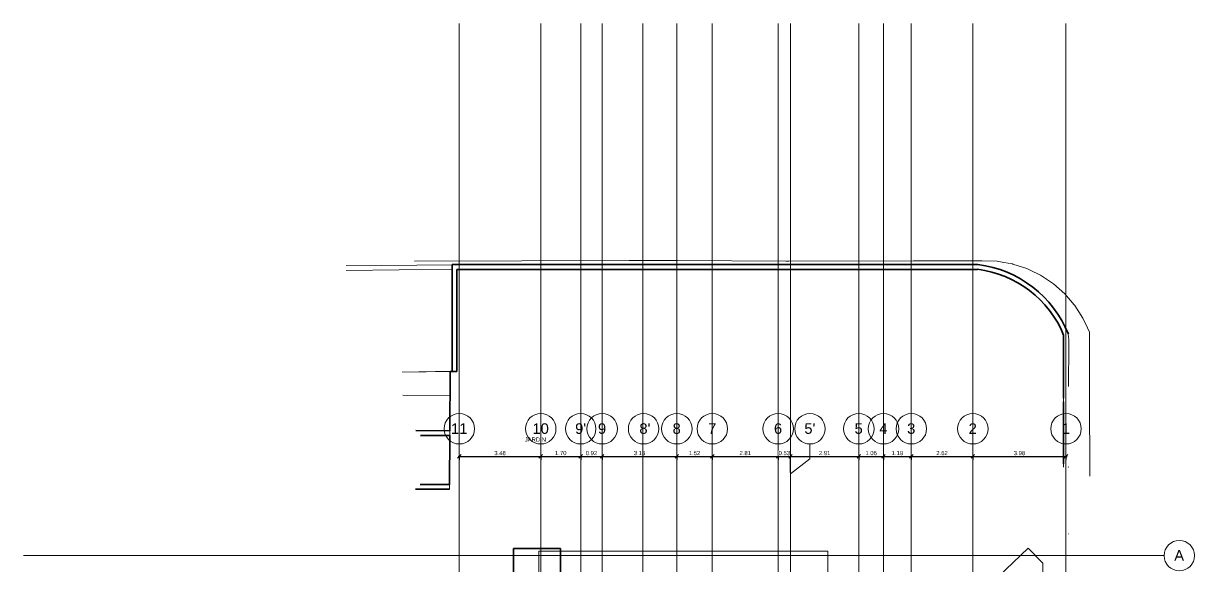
# Model space of a CAD drawing. Header units: millimetres. Extents: x 1130 to 2176, y -195 to 376.
# Drawn here: x 1679.69 to 1729.66, y 33.74 to 56.88 of the extents above; entities that cross this region are included whole.
import ezdxf

# ---------------------------------------------------------------- set-up
doc = ezdxf.new("R2010")
doc.units = ezdxf.units.MM
doc.linetypes.add('CENTER2', pattern=[28.575, 19.05, -3.175, 3.175, -3.175])
for name, color, linetype, lineweight in [('A-ANNO-DIMS', 7, 'Continuous', 9), ('A-DETL-MBND', 8, 'Continuous', 9), ('A-FLOR', 7, 'Continuous', 9), ('A-FLOR-LEVL', 7, 'Continuous', 9), ('A-WALL', 1, 'Continuous', 9), ('EDIS-BORDE DE LOSA', 3, 'Continuous', 9), ('EDIS-EJES COLUMNAS', 9, 'CENTER2', 15), ('G-ANNO-TEXT', 5, 'Continuous', 9), ('S-GRID', 3, 'Continuous', 9), ('S-GRID-IDEN', 3, 'Continuous', 9)]:
    doc.layers.add(name, color=color, linetype=linetype, lineweight=lineweight)
doc.layers.add('EDIS-MURO PERIMETRAL', color=3, linetype='Continuous')
doc.styles.add('Arial_2', font='arial.ttf', dxfattribs={"width": 0.8, "height": 0.18})
doc.styles.add('Arial_3', font='arial.ttf', dxfattribs={"height": 0.18})
doc.styles.add('Arial_4', font='arial.ttf', dxfattribs={"height": 0.45})
doc.dimstyles.new('Lineal_-_3_mm_Arial', dxfattribs={"dimscale": 0.3048, "dimtxt": 0.18, "dimasz": 0.492126, "dimexe": 0.492126, "dimexo": 0.164042, "dimgap": 0.164042, "dimtad": 1, "dimrnd": 0.01, "dimzin": 0, "dimdsep": 46, "dimtxsty": 'Arial_2', "dimblk1": 'OBLIQUE', "dimblk2": 'OBLIQUE', "dimsah": 1, "dimcen": 0.09, "dimdle": 0.164042, "dimclrt": 2, "dimazin": 0, "dimtfac": 1, "dimtix": 1, "dimtmove": 0, "dimatfit": 3, "dimfxl": 1, "dimtvp": 1, "dimtfill": 1, "dimtolj": 1, "dimtzin": 0, "dimarcsym": 2})

# ---------------------------------------------------------------- blocks, each defined once
blk = doc.blocks.new('Rejilla - M_Extremo inicial de rejilla - Círculo-45800-PLANTA BAJA  0_00')
at = {"layer": 'S-GRID-IDEN'}
blk.add_circle((0, 0), 0.0065, dxfattribs=at)
blk = doc.blocks.new('_Oblique')
at = {"color": 0, "linetype": 'ByBlock', "lineweight": -2}
blk.add_line((-0.5, -0.5), (0.5, 0.5), dxfattribs=at)
blk = doc.blocks.new('*D595')
at = {"layer": 'A-ANNO-DIMS', "color": 0, "lineweight": -2, "transparency": 16777216}
for p, q in [((1698.24, 38.399), (1701.815, 38.399)), ((1698.29, 38.455), (1698.29, 38.249)), ((1701.765, 38.455), (1701.765, 38.249))]:
    blk.add_line(p, q, dxfattribs=at)
at = {"layer": 'Defpoints', "color": 0, "transparency": 16777216}
for p in [(1698.29, 38.505), (1701.765, 38.505), (1701.765, 38.399)]:
    blk.add_point(p, dxfattribs=at)
at = {"layer": 'A-ANNO-DIMS', "color": 0, "lineweight": -2, "transparency": 16777216, "xscale": 0.15, "yscale": 0.15, "zscale": 0.15, "rotation": 180}
blk.add_blockref('_Oblique', (1698.29, 38.399), dxfattribs=at)
at = {"layer": 'A-ANNO-DIMS', "color": 0, "lineweight": -2, "transparency": 16777216, "xscale": 0.15, "yscale": 0.15, "zscale": 0.15}
blk.add_blockref('_Oblique', (1701.765, 38.399), dxfattribs=at)
at = {"layer": 'A-ANNO-DIMS', "color": 2, "transparency": 16777216, "insert": (1700.028, 38.541), "char_height": 0.18, "width": 0.46109, "attachment_point": 5, "style": 'Arial_2', "bg_fill": 3, "box_fill_scale": 1.1, "bg_fill_color": 256, "bg_fill_true_color": 13158600, "bg_fill_transparency": 0}
blk.add_mtext('\\A1;3.48', dxfattribs=at)
blk = doc.blocks.new('*D596')
at = {"layer": 'A-ANNO-DIMS', "color": 0, "lineweight": -2, "transparency": 16777216}
for p, q in [((1701.715, 38.399), (1703.52, 38.399)), ((1701.765, 38.455), (1701.765, 38.249)), ((1703.47, 38.455), (1703.47, 38.249))]:
    blk.add_line(p, q, dxfattribs=at)
at = {"layer": 'Defpoints', "color": 0, "transparency": 16777216}
for p in [(1701.765, 38.505), (1703.47, 38.505), (1703.47, 38.399)]:
    blk.add_point(p, dxfattribs=at)
at = {"layer": 'A-ANNO-DIMS', "color": 0, "lineweight": -2, "transparency": 16777216, "xscale": 0.15, "yscale": 0.15, "zscale": 0.15, "rotation": 180}
blk.add_blockref('_Oblique', (1701.765, 38.399), dxfattribs=at)
at = {"layer": 'A-ANNO-DIMS', "color": 0, "lineweight": -2, "transparency": 16777216, "xscale": 0.15, "yscale": 0.15, "zscale": 0.15}
blk.add_blockref('_Oblique', (1703.47, 38.399), dxfattribs=at)
at = {"layer": 'A-ANNO-DIMS', "color": 2, "transparency": 16777216, "insert": (1702.618, 38.541), "char_height": 0.18, "width": 0.46109, "attachment_point": 5, "style": 'Arial_2', "bg_fill": 3, "box_fill_scale": 1.1, "bg_fill_color": 256, "bg_fill_true_color": 13158600, "bg_fill_transparency": 0}
blk.add_mtext('\\A1;1.70', dxfattribs=at)
blk = doc.blocks.new('*D597')
at = {"layer": 'A-ANNO-DIMS', "color": 0, "lineweight": -2, "transparency": 16777216}
for p, q in [((1703.42, 38.399), (1704.435, 38.399)), ((1703.47, 38.455), (1703.47, 38.249)), ((1704.385, 38.455), (1704.385, 38.249))]:
    blk.add_line(p, q, dxfattribs=at)
at = {"layer": 'A-ANNO-DIMS', "color": 0, "lineweight": -2, "transparency": 16777216, "xscale": 0.15, "yscale": 0.15, "zscale": 0.15, "rotation": 180}
blk.add_blockref('_Oblique', (1703.47, 38.399), dxfattribs=at)
at = {"layer": 'A-ANNO-DIMS', "color": 0, "lineweight": -2, "transparency": 16777216, "xscale": 0.15, "yscale": 0.15, "zscale": 0.15}
blk.add_blockref('_Oblique', (1704.385, 38.399), dxfattribs=at)
at = {"layer": 'A-ANNO-DIMS', "color": 2, "transparency": 16777216, "insert": (1703.928, 38.541), "char_height": 0.18, "width": 0.46109, "attachment_point": 5, "style": 'Arial_2', "bg_fill": 3, "box_fill_scale": 1.1, "bg_fill_color": 256, "bg_fill_true_color": 13158600, "bg_fill_transparency": 0}
blk.add_mtext('\\A1;0.92', dxfattribs=at)
at = {"layer": 'Defpoints', "color": 0, "transparency": 16777216}
for p in [(1703.47, 38.505), (1704.385, 38.505), (1704.385, 38.399)]:
    blk.add_point(p, dxfattribs=at)
blk = doc.blocks.new('*D598')
at = {"layer": 'A-ANNO-DIMS', "color": 0, "lineweight": -2, "transparency": 16777216}
for p, q in [((1704.335, 38.399), (1707.62, 38.399)), ((1704.385, 38.455), (1704.385, 38.249)), ((1707.57, 38.455), (1707.57, 38.249))]:
    blk.add_line(p, q, dxfattribs=at)
at = {"layer": 'Defpoints', "color": 0, "transparency": 16777216}
for p in [(1704.385, 38.505), (1707.57, 38.505), (1707.57, 38.399)]:
    blk.add_point(p, dxfattribs=at)
at = {"layer": 'A-ANNO-DIMS', "color": 0, "lineweight": -2, "transparency": 16777216, "xscale": 0.15, "yscale": 0.15, "zscale": 0.15, "rotation": 180}
blk.add_blockref('_Oblique', (1704.385, 38.399), dxfattribs=at)
at = {"layer": 'A-ANNO-DIMS', "color": 0, "lineweight": -2, "transparency": 16777216, "xscale": 0.15, "yscale": 0.15, "zscale": 0.15}
blk.add_blockref('_Oblique', (1707.57, 38.399), dxfattribs=at)
at = {"layer": 'A-ANNO-DIMS', "color": 2, "transparency": 16777216, "insert": (1705.978, 38.541), "char_height": 0.18, "width": 0.46109, "attachment_point": 5, "style": 'Arial_2', "bg_fill": 3, "box_fill_scale": 1.1, "bg_fill_color": 256, "bg_fill_true_color": 13158600, "bg_fill_transparency": 0}
blk.add_mtext('\\A1;3.18', dxfattribs=at)
blk = doc.blocks.new('*D599')
at = {"layer": 'A-ANNO-DIMS', "color": 0, "lineweight": -2, "transparency": 16777216}
for p, q in [((1707.52, 38.399), (1709.135, 38.399)), ((1707.57, 38.455), (1707.57, 38.249)), ((1709.085, 38.455), (1709.085, 38.249))]:
    blk.add_line(p, q, dxfattribs=at)
at = {"layer": 'Defpoints', "color": 0, "transparency": 16777216}
for p in [(1707.57, 38.505), (1709.085, 38.505), (1709.085, 38.399)]:
    blk.add_point(p, dxfattribs=at)
at = {"layer": 'A-ANNO-DIMS', "color": 0, "lineweight": -2, "transparency": 16777216, "xscale": 0.15, "yscale": 0.15, "zscale": 0.15, "rotation": 180}
blk.add_blockref('_Oblique', (1707.57, 38.399), dxfattribs=at)
at = {"layer": 'A-ANNO-DIMS', "color": 0, "lineweight": -2, "transparency": 16777216, "xscale": 0.15, "yscale": 0.15, "zscale": 0.15}
blk.add_blockref('_Oblique', (1709.085, 38.399), dxfattribs=at)
at = {"layer": 'A-ANNO-DIMS', "color": 2, "transparency": 16777216, "insert": (1708.328, 38.541), "char_height": 0.18, "width": 0.46109, "attachment_point": 5, "style": 'Arial_2', "bg_fill": 3, "box_fill_scale": 1.1, "bg_fill_color": 256, "bg_fill_true_color": 13158600, "bg_fill_transparency": 0}
blk.add_mtext('\\A1;1.52', dxfattribs=at)
blk = doc.blocks.new('*D600')
at = {"layer": 'A-ANNO-DIMS', "color": 0, "lineweight": -2, "transparency": 16777216}
for p, q in [((1709.035, 38.399), (1711.945, 38.399)), ((1709.085, 38.455), (1709.085, 38.249)), ((1711.895, 38.455), (1711.895, 38.249))]:
    blk.add_line(p, q, dxfattribs=at)
at = {"layer": 'Defpoints', "color": 0, "transparency": 16777216}
for p in [(1709.085, 38.505), (1711.895, 38.505), (1711.895, 38.399)]:
    blk.add_point(p, dxfattribs=at)
at = {"layer": 'A-ANNO-DIMS', "color": 0, "lineweight": -2, "transparency": 16777216, "xscale": 0.15, "yscale": 0.15, "zscale": 0.15, "rotation": 180}
blk.add_blockref('_Oblique', (1709.085, 38.399), dxfattribs=at)
at = {"layer": 'A-ANNO-DIMS', "color": 0, "lineweight": -2, "transparency": 16777216, "xscale": 0.15, "yscale": 0.15, "zscale": 0.15}
blk.add_blockref('_Oblique', (1711.895, 38.399), dxfattribs=at)
at = {"layer": 'A-ANNO-DIMS', "color": 2, "transparency": 16777216, "insert": (1710.49, 38.541), "char_height": 0.18, "width": 0.46109, "attachment_point": 5, "style": 'Arial_2', "bg_fill": 3, "box_fill_scale": 1.1, "bg_fill_color": 256, "bg_fill_true_color": 13158600, "bg_fill_transparency": 0}
blk.add_mtext('\\A1;2.81', dxfattribs=at)
blk = doc.blocks.new('*D601')
at = {"layer": 'A-ANNO-DIMS', "color": 0, "lineweight": -2, "transparency": 16777216}
for p, q in [((1712.42, 37.709), (1712.42, 38.549)), ((1711.845, 38.399), (1712.47, 38.399)), ((1711.895, 38.455), (1711.895, 38.249))]:
    blk.add_line(p, q, dxfattribs=at)
at = {"layer": 'Defpoints', "color": 0, "transparency": 16777216}
blk.add_point((1712.42, 37.659), dxfattribs=at)
at = {"layer": 'A-ANNO-DIMS', "color": 0, "lineweight": -2, "transparency": 16777216, "xscale": 0.15, "yscale": 0.15, "zscale": 0.15, "rotation": 180}
blk.add_blockref('_Oblique', (1711.895, 38.399), dxfattribs=at)
at = {"layer": 'A-ANNO-DIMS', "color": 0, "lineweight": -2, "transparency": 16777216, "xscale": 0.15, "yscale": 0.15, "zscale": 0.15}
blk.add_blockref('_Oblique', (1712.42, 38.399), dxfattribs=at)
at = {"layer": 'A-ANNO-DIMS', "color": 2, "transparency": 16777216, "insert": (1712.158, 38.541), "char_height": 0.18, "width": 0.46109, "attachment_point": 5, "style": 'Arial_2', "bg_fill": 3, "box_fill_scale": 1.1, "bg_fill_color": 256, "bg_fill_true_color": 13158600, "bg_fill_transparency": 0}
blk.add_mtext('\\A1;0.53', dxfattribs=at)
at = {"layer": 'Defpoints', "color": 0, "transparency": 16777216}
for p in [(1711.895, 38.505), (1712.42, 38.399)]:
    blk.add_point(p, dxfattribs=at)
blk = doc.blocks.new('*D602')
at = {"layer": 'A-ANNO-DIMS', "color": 0, "lineweight": -2, "transparency": 16777216}
for p, q in [((1712.42, 37.709), (1712.42, 38.549)), ((1712.37, 38.399), (1715.385, 38.399)), ((1715.335, 38.455), (1715.335, 38.249))]:
    blk.add_line(p, q, dxfattribs=at)
at = {"layer": 'Defpoints', "color": 0, "transparency": 16777216}
for p in [(1715.335, 38.505), (1715.335, 38.399), (1712.42, 37.659)]:
    blk.add_point(p, dxfattribs=at)
at = {"layer": 'A-ANNO-DIMS', "color": 0, "lineweight": -2, "transparency": 16777216, "xscale": 0.15, "yscale": 0.15, "zscale": 0.15, "rotation": 180}
blk.add_blockref('_Oblique', (1712.42, 38.399), dxfattribs=at)
at = {"layer": 'A-ANNO-DIMS', "color": 0, "lineweight": -2, "transparency": 16777216, "xscale": 0.15, "yscale": 0.15, "zscale": 0.15}
blk.add_blockref('_Oblique', (1715.335, 38.399), dxfattribs=at)
at = {"layer": 'A-ANNO-DIMS', "color": 2, "transparency": 16777216, "insert": (1713.878, 38.541), "char_height": 0.18, "width": 0.46109, "attachment_point": 5, "style": 'Arial_2', "bg_fill": 3, "box_fill_scale": 1.1, "bg_fill_color": 256, "bg_fill_true_color": 13158600, "bg_fill_transparency": 0}
blk.add_mtext('\\A1;2.91', dxfattribs=at)
blk = doc.blocks.new('*D603')
at = {"layer": 'A-ANNO-DIMS', "color": 0, "lineweight": -2, "transparency": 16777216}
for p, q in [((1715.285, 38.399), (1716.442, 38.399)), ((1715.335, 38.455), (1715.335, 38.249)), ((1716.392, 38.455), (1716.392, 38.249))]:
    blk.add_line(p, q, dxfattribs=at)
at = {"layer": 'Defpoints', "color": 0, "transparency": 16777216}
for p in [(1715.335, 38.505), (1716.392, 38.505), (1716.392, 38.399)]:
    blk.add_point(p, dxfattribs=at)
at = {"layer": 'A-ANNO-DIMS', "color": 0, "lineweight": -2, "transparency": 16777216, "xscale": 0.15, "yscale": 0.15, "zscale": 0.15, "rotation": 180}
blk.add_blockref('_Oblique', (1715.335, 38.399), dxfattribs=at)
at = {"layer": 'A-ANNO-DIMS', "color": 0, "lineweight": -2, "transparency": 16777216, "xscale": 0.15, "yscale": 0.15, "zscale": 0.15}
blk.add_blockref('_Oblique', (1716.392, 38.399), dxfattribs=at)
at = {"layer": 'A-ANNO-DIMS', "color": 2, "transparency": 16777216, "insert": (1715.863, 38.541), "char_height": 0.18, "width": 0.46109, "attachment_point": 5, "style": 'Arial_2', "bg_fill": 3, "box_fill_scale": 1.1, "bg_fill_color": 256, "bg_fill_true_color": 13158600, "bg_fill_transparency": 0}
blk.add_mtext('\\A1;1.06', dxfattribs=at)
blk = doc.blocks.new('*D604')
at = {"layer": 'A-ANNO-DIMS', "color": 0, "lineweight": -2, "transparency": 16777216}
for p, q in [((1716.342, 38.399), (1717.627, 38.399)), ((1716.392, 38.455), (1716.392, 38.249)), ((1717.577, 38.455), (1717.577, 38.249))]:
    blk.add_line(p, q, dxfattribs=at)
at = {"layer": 'Defpoints', "color": 0, "transparency": 16777216}
for p in [(1716.392, 38.505), (1717.577, 38.505), (1717.577, 38.399)]:
    blk.add_point(p, dxfattribs=at)
at = {"layer": 'A-ANNO-DIMS', "color": 0, "lineweight": -2, "transparency": 16777216, "xscale": 0.15, "yscale": 0.15, "zscale": 0.15, "rotation": 180}
blk.add_blockref('_Oblique', (1716.392, 38.399), dxfattribs=at)
at = {"layer": 'A-ANNO-DIMS', "color": 0, "lineweight": -2, "transparency": 16777216, "xscale": 0.15, "yscale": 0.15, "zscale": 0.15}
blk.add_blockref('_Oblique', (1717.577, 38.399), dxfattribs=at)
at = {"layer": 'A-ANNO-DIMS', "color": 2, "transparency": 16777216, "insert": (1716.984, 38.541), "char_height": 0.18, "width": 0.46109, "attachment_point": 5, "style": 'Arial_2', "bg_fill": 3, "box_fill_scale": 1.1, "bg_fill_color": 256, "bg_fill_true_color": 13158600, "bg_fill_transparency": 0}
blk.add_mtext('\\A1;1.19', dxfattribs=at)
blk = doc.blocks.new('*D605')
at = {"layer": 'A-ANNO-DIMS', "color": 0, "lineweight": -2, "transparency": 16777216}
for p, q in [((1717.527, 38.399), (1720.252, 38.399)), ((1717.577, 38.455), (1717.577, 38.249)), ((1720.202, 38.455), (1720.202, 38.249))]:
    blk.add_line(p, q, dxfattribs=at)
at = {"layer": 'Defpoints', "color": 0, "transparency": 16777216}
for p in [(1717.577, 38.505), (1720.202, 38.505), (1720.202, 38.399)]:
    blk.add_point(p, dxfattribs=at)
at = {"layer": 'A-ANNO-DIMS', "color": 0, "lineweight": -2, "transparency": 16777216, "xscale": 0.15, "yscale": 0.15, "zscale": 0.15, "rotation": 180}
blk.add_blockref('_Oblique', (1717.577, 38.399), dxfattribs=at)
at = {"layer": 'A-ANNO-DIMS', "color": 0, "lineweight": -2, "transparency": 16777216, "xscale": 0.15, "yscale": 0.15, "zscale": 0.15}
blk.add_blockref('_Oblique', (1720.202, 38.399), dxfattribs=at)
at = {"layer": 'A-ANNO-DIMS', "color": 2, "transparency": 16777216, "insert": (1718.889, 38.541), "char_height": 0.18, "width": 0.46109, "attachment_point": 5, "style": 'Arial_2', "bg_fill": 3, "box_fill_scale": 1.1, "bg_fill_color": 256, "bg_fill_true_color": 13158600, "bg_fill_transparency": 0}
blk.add_mtext('\\A1;2.62', dxfattribs=at)
blk = doc.blocks.new('*D606')
at = {"layer": 'A-ANNO-DIMS', "color": 0, "lineweight": -2, "transparency": 16777216}
for p, q in [((1720.152, 38.399), (1724.227, 38.399)), ((1720.202, 38.455), (1720.202, 38.249)), ((1724.177, 38.455), (1724.177, 38.249))]:
    blk.add_line(p, q, dxfattribs=at)
at = {"layer": 'Defpoints', "color": 0, "transparency": 16777216}
for p in [(1720.202, 38.505), (1724.177, 38.505), (1724.177, 38.399)]:
    blk.add_point(p, dxfattribs=at)
at = {"layer": 'A-ANNO-DIMS', "color": 0, "lineweight": -2, "transparency": 16777216, "xscale": 0.15, "yscale": 0.15, "zscale": 0.15, "rotation": 180}
blk.add_blockref('_Oblique', (1720.202, 38.399), dxfattribs=at)
at = {"layer": 'A-ANNO-DIMS', "color": 0, "lineweight": -2, "transparency": 16777216, "xscale": 0.15, "yscale": 0.15, "zscale": 0.15}
blk.add_blockref('_Oblique', (1724.177, 38.399), dxfattribs=at)
at = {"layer": 'A-ANNO-DIMS', "color": 2, "transparency": 16777216, "insert": (1722.189, 38.541), "char_height": 0.18, "width": 0.46109, "attachment_point": 5, "style": 'Arial_2', "bg_fill": 3, "box_fill_scale": 1.1, "bg_fill_color": 256, "bg_fill_true_color": 13158600, "bg_fill_transparency": 0}
blk.add_mtext('\\A1;3.98', dxfattribs=at)

msp = doc.modelspace()

# ---------------------------------------------------------------- linework, layer by layer
at = {"layer": 'A-DETL-MBND'}
for p, q in [((1693.466, 46.539), (1697.99, 46.582)), ((1705.541, 46.768), (1696.379, 46.731)), ((1706.892, 46.76), (1705.541, 46.768)), ((1707.605, 46.757), (1706.892, 46.76)), ((1712.218, 46.732), (1707.605, 46.757)), ((1712.221, 46.732), (1712.218, 46.732)), ((1712.354, 46.731), (1712.221, 46.732)), ((1717.665, 46.744), (1712.354, 46.731)), ((1719.007, 46.747), (1717.665, 46.744)), ((1720.594, 46.75), (1719.007, 46.747)), ((1721.246, 46.727), (1720.594, 46.75)), ((1720.899, 46.5), (1720.901, 46.5)), ((1721.518, 46.679), (1721.246, 46.727)), ((1721.888, 46.614), (1721.518, 46.679)), ((1721.911, 46.607), (1721.888, 46.614)), ((1722.509, 46.414), (1721.911, 46.607)), ((1721.511, 46.317), (1721.531, 46.311)), ((1721.531, 46.311), (1721.545, 46.304)), ((1722.112, 46.044), (1722.131, 46.035)), ((1722.131, 46.035), (1722.151, 46.023)), ((1722.645, 46.349), (1722.509, 46.414)), ((1723.096, 46.131), (1722.645, 46.349)), ((1723.639, 45.77), (1723.096, 46.131)), ((1722.68, 45.684), (1722.688, 45.679)), ((1722.688, 45.679), (1722.699, 45.669)), ((1724.127, 45.338), (1723.639, 45.77)), ((1723.178, 45.26), (1723.189, 45.25)), ((1723.189, 45.25), (1723.195, 45.244)), ((1724.529, 44.868), (1724.127, 45.338)), ((1723.611, 44.773), (1723.627, 44.756)), ((1723.627, 44.756), (1723.638, 44.738)), ((1724.551, 44.843), (1724.529, 44.868)), ((1724.903, 44.294), (1724.551, 44.843)), ((1723.983, 44.219), (1723.992, 44.206)), ((1723.992, 44.206), (1724.001, 44.186)), ((1724.012, 44.167), (1723.992, 44.206)), ((1725.089, 43.891), (1724.903, 44.294)), ((1724.166, 43.867), (1724.15, 43.898)), ((1724.166, 43.867), (1724.165, 43.867)), ((1724.166, 43.865), (1724.166, 43.867)), ((1724.173, 43.852), (1724.166, 43.867)), ((1724.277, 43.61), (1724.3, 43.391)), ((1725.177, 43.702), (1725.089, 43.891)), ((1725.18, 41.871), (1725.177, 43.702)), ((1724.3, 43.17), (1724.28, 41.386)), ((1724.3, 43.391), (1724.3, 43.17)), ((1725.181, 41.821), (1725.18, 41.871)), ((1725.182, 41.109), (1725.181, 41.821)), ((1725.183, 40.683), (1725.182, 41.109)), ((1725.189, 37.945), (1725.183, 40.683)), ((1724.277, 37.948), (1724.281, 37.945)), ((1724.281, 37.945), (1724.277, 37.937)), ((1724.281, 37.945), (1724.277, 37.944)), ((1725.189, 37.555), (1725.189, 37.945)), ((1724.277, 35.09), (1724.278, 35.092))]:
    msp.add_line(p, q, dxfattribs=at)
at = {"layer": 'A-FLOR'}
for p, q in [((1697.99, 46.385), (1693.466, 46.341)), ((1695.854, 41.997), (1697.99, 42.033)), ((1697.894, 42.028), (1695.855, 41.997)), ((1697.894, 42.024), (1697.894, 42.028)), ((1695.879, 41.012), (1697.89, 40.999))]:
    msp.add_line(p, q, dxfattribs=at)
at = {"layer": 'A-FLOR-LEVL'}
for p, q in [((1722.559, 34.479), (1717.258, 29.424)), ((1723.196, 33.842), (1722.559, 34.479)), ((1723.196, 28.08), (1723.196, 33.842))]:
    msp.add_line(p, q, dxfattribs=at)
at = {"layer": 'A-WALL', "lineweight": 35}
for p, q in [((1720.416, 46.584), (1697.99, 46.584)), ((1697.99, 46.584), (1697.99, 42.024)), ((1698.19, 46.384), (1720.403, 46.384)), ((1698.19, 42.024), (1698.19, 46.384)), ((1724.077, 43.572), (1724.077, 40.885)), ((1697.894, 42.024), (1697.883, 39.489)), ((1698.094, 42.023), (1697.894, 42.024)), ((1697.99, 42.024), (1698.19, 42.024)), ((1724.077, 40.735), (1724.077, 38.088)), ((1697.883, 39.489), (1696.431, 39.499)), ((1696.63, 39.297), (1697.882, 39.289)), ((1697.882, 39.289), (1697.873, 37.207)), ((1696.415, 37.007), (1697.872, 37.007)), ((1697.873, 37.207), (1696.617, 37.207))]:
    msp.add_line(p, q, dxfattribs=at)
at = {"layer": 'A-WALL'}
for p, q in [((1724.077, 40.735), (1724.077, 40.885)), ((1697.882, 39.289), (1697.883, 39.489)), ((1724.077, 37.938), (1724.077, 38.088)), ((1697.872, 37.007), (1697.873, 37.207))]:
    msp.add_line(p, q, dxfattribs=at)
at = {"layer": 'A-WALL', "lineweight": 35}
for radius, start, end in [(4.763, 21.6282, 83.1753), (4.563, 22.103, 83.0272)]:
    msp.add_arc((1719.85, 41.855), radius, start, end, dxfattribs=at)
at = {"layer": 'EDIS-BORDE DE LOSA'}
for p, q in [((1714.015, 34.35), (1701.69, 34.35)), ((1701.69, 34.35), (1701.69, 33.469)), ((1714.015, 30.19), (1714.015, 34.35))]:
    msp.add_line(p, q, dxfattribs=at)
at = {"layer": 'EDIS-EJES COLUMNAS', "linetype": 'ByBlock'}
for p, q in [((1701.765, -8.315), (1701.765, 56.88)), ((1709.085, -11.628), (1709.085, 56.88)), ((1716.392, -8.315), (1716.392, 56.88)), ((1717.577, -12.11), (1717.577, 56.88)), ((1720.202, -8.315), (1720.202, 56.88)), ((1724.177, 4.595), (1724.177, 56.88)), ((1679.69, 34.164), (1728.364, 34.164))]:
    msp.add_line(p, q, dxfattribs=at)
at = {"layer": 'EDIS-MURO PERIMETRAL', "lineweight": 35}
for p, q in [((1702.605, 34.469), (1700.605, 34.469)), ((1700.605, 34.469), (1700.605, 30.269)), ((1702.605, 34.469), (1702.605, 30.269))]:
    msp.add_line(p, q, dxfattribs=at)

# ---------------------------------------------------------------- block references
at = {"layer": 'S-GRID-IDEN', "xscale": 99.99999999999993, "yscale": 99.99999999999993, "zscale": 99.99999999999993}
for p in [(1698.29, 39.579), (1701.765, 39.579), (1703.47, 39.579), (1704.385, 39.579), (1706.153, 39.579), (1707.57, 39.579), (1709.085, 39.579), (1711.895, 39.579), (1713.251, 39.579), (1715.335, 39.579), (1716.392, 39.579), (1717.577, 39.579), (1720.202, 39.579), (1724.177, 39.579)]:
    msp.add_blockref('Rejilla - M_Extremo inicial de rejilla - Círculo-45800-PLANTA BAJA  0_00', p, dxfattribs=at)
at = {"layer": 'S-GRID-IDEN', "xscale": 99.99999999999993, "yscale": 99.99999999999993, "zscale": 99.99999999999993, "rotation": 269.9999999999994}
msp.add_blockref('Rejilla - M_Extremo inicial de rejilla - Círculo-45800-PLANTA BAJA  0_00', (1729.014, 34.164), dxfattribs=at)

# ---------------------------------------------------------------- texts
at = {"layer": 'G-ANNO-TEXT', "insert": (1701.081, 39.208), "char_height": 0.18, "width": 1.07426, "attachment_point": 1, "style": 'Arial_3'}
msp.add_mtext('JARDIN', dxfattribs=at)
at = {"layer": 'S-GRID-IDEN', "char_height": 0.45, "attachment_point": 1, "style": 'Arial_4'}
for s, insert, width in [('11', (1697.936, 39.812), 0.84979), ('10', (1701.411, 39.812), 0.84979), ("9'", (1703.232, 39.812), 0.5692), ('9', (1704.206, 39.812), 0.42489), ("8'", (1705.974, 39.812), 0.42489), ('8', (1707.391, 39.812), 0.42489), ('7', (1708.906, 39.812), 0.42489), ('6', (1711.716, 39.812), 0.42489), ("5'", (1713.013, 39.812), 0.5692), ('5', (1715.156, 39.812), 0.42489), ('4', (1716.213, 39.812), 0.42489), ('3', (1717.398, 39.812), 0.42489), ('2', (1720.023, 39.812), 0.42489), ('1', (1723.998, 39.812), 0.42489), ('A', (1728.797, 34.399), 0.51308)]:
    msp.add_mtext(s, dxfattribs=dict(at, insert=insert, width=width))

# ---------------------------------------------------------------- dimensions: what is measured, and where the dimension line sits
at = {"layer": 'A-ANNO-DIMS'}
for base, p1, p2, override, picture, middle in [((1707.570098197, 38.398675599), (1704.385098197, 38.504741616), (1707.570098197, 38.504741616), {"dimpost": '<>', "dimfxl": 3.185}, '*D598', (1705.977598197, 38.540640128)), ((1715.335098197, 38.398675599), (1712.420098197, 37.659484881), (1715.335098197, 38.504741616), {"dimpost": '<>', "dimfxl": 3.035076}, '*D602', (1713.877598197, 38.540578737))]:
    dim = msp.add_linear_dim(base=base, p1=p1, p2=p2, dimstyle='Lineal_-_3_mm_Arial', override=override, dxfattribs=at)
    dim.commit()
    dim.dimension.update_dxf_attribs({"geometry": picture, "text_midpoint": middle})

# ---------------------------------------------------------------- next in the draw order: linework, layer by layer
at = {"layer": 'EDIS-EJES COLUMNAS', "linetype": 'ByBlock'}
for p, q in [((1706.12, -5.25), (1706.12, 56.88)), ((1707.57, -8.315), (1707.57, 56.88)), ((1712.42, -8.315), (1712.42, 56.88)), ((1715.335, -11.849), (1715.335, 56.88))]:
    msp.add_line(p, q, dxfattribs=at)
at = {"layer": 'S-GRID'}
for p, q in [((1713.251, 38.294), (1713.251, 38.929)), ((1712.42, 37.659), (1713.251, 38.294))]:
    msp.add_line(p, q, dxfattribs=at)

# ---------------------------------------------------------------- next in the draw order: dimensions: what is measured, and where the dimension line sits
at = {"layer": 'A-ANNO-DIMS'}
for base, p1, p2, override, picture, middle in [((1701.765098197, 38.398675599), (1698.290098197, 38.504741616), (1701.765098197, 38.504741616), {"dimpost": '<>', "dimfxl": 3.475}, '*D595', (1700.027598197, 38.540640128)), ((1711.895, 38.399), (1709.085, 38.505), (1711.895, 38.505), {"dimpost": '<>', "dimfxl": 2.81}, '*D600', (1710.49, 38.541)), ((1724.176900723, 38.398675599), (1720.201900723, 38.504741616), (1724.176900723, 38.504741616), {"dimpost": '<>', "dimfxl": 3.975}, '*D606', (1722.189400723, 38.540640128))]:
    dim = msp.add_linear_dim(base=base, p1=p1, p2=p2, dimstyle='Lineal_-_3_mm_Arial', override=override, dxfattribs=at)
    dim.commit()
    dim.dimension.update_dxf_attribs({"geometry": picture, "text_midpoint": middle})

# ---------------------------------------------------------------- next in the draw order: linework, layer by layer
at = {"layer": 'EDIS-EJES COLUMNAS', "linetype": 'ByBlock'}
for p, q in [((1698.29, 4.595), (1698.29, 56.88)), ((1711.895, -8.315), (1711.895, 56.88))]:
    msp.add_line(p, q, dxfattribs=at)

# ---------------------------------------------------------------- next in the draw order: dimensions: what is measured, and where the dimension line sits
at = {"layer": 'A-ANNO-DIMS'}
for base, p1, p2, override, picture, middle in [((1703.470098197, 38.398675599), (1701.765098197, 38.504741616), (1703.470098197, 38.504741616), {"dimpost": '<>', "dimfxl": 1.705}, '*D596', (1702.617598197, 38.540578737)), ((1709.085098197, 38.398675599), (1707.570098197, 38.504741616), (1709.085098197, 38.504741616), {"dimpost": '<>', "dimfxl": 1.515}, '*D599', (1708.327598197, 38.540578737)), ((1716.392, 38.399), (1715.335, 38.505), (1716.392, 38.505), {"dimpost": '<>', "dimfxl": 1.056803}, '*D603', (1715.863, 38.541))]:
    dim = msp.add_linear_dim(base=base, p1=p1, p2=p2, dimstyle='Lineal_-_3_mm_Arial', override=override, dxfattribs=at)
    dim.commit()
    dim.dimension.update_dxf_attribs({"geometry": picture, "text_midpoint": middle})

# ---------------------------------------------------------------- next in the draw order: linework, layer by layer
at = {"layer": 'EDIS-EJES COLUMNAS', "linetype": 'ByBlock'}
msp.add_line((1703.47, -8.315), (1703.47, 56.88), dxfattribs=at)

# ---------------------------------------------------------------- next in the draw order: dimensions: what is measured, and where the dimension line sits
at = {"layer": 'A-ANNO-DIMS'}
for base, p1, p2, override, picture, middle in [((1712.420098197, 38.398675599), (1711.895098197, 38.504741616), (1712.420098197, 37.659484881), {"dimpost": '<>', "dimfxl": 0.99503}, '*D601', (1712.157598197, 38.540640128)), ((1717.576900723, 38.398675599), (1716.391900723, 38.504741616), (1717.576900723, 38.504741616), {"dimpost": '<>', "dimfxl": 1.185}, '*D604', (1716.984400723, 38.540578737))]:
    dim = msp.add_linear_dim(base=base, p1=p1, p2=p2, dimstyle='Lineal_-_3_mm_Arial', override=override, dxfattribs=at)
    dim.commit()
    dim.dimension.update_dxf_attribs({"geometry": picture, "text_midpoint": middle})

# ---------------------------------------------------------------- next in the draw order: dimensions: what is measured, and where the dimension line sits
for base, p1, p2, override, picture, middle in [((1704.385098197, 38.398675599), (1703.470098197, 38.504741616), (1704.385098197, 38.504741616), {"dimpost": '<>', "dimfxl": 0.915}, '*D597', (1703.927598197, 38.540578737)), ((1720.201900723, 38.398675599), (1717.576900723, 38.504741616), (1720.201900723, 38.504741616), {"dimpost": '<>', "dimfxl": 2.625}, '*D605', (1718.889400723, 38.540578737))]:
    dim = msp.add_linear_dim(base=base, p1=p1, p2=p2, dimstyle='Lineal_-_3_mm_Arial', override=override, dxfattribs=at)
    dim.commit()
    dim.dimension.update_dxf_attribs({"geometry": picture, "text_midpoint": middle})

# ---------------------------------------------------------------- next in the draw order: linework, layer by layer
at = {"layer": 'EDIS-EJES COLUMNAS', "linetype": 'ByBlock'}
msp.add_line((1704.385, -10.283), (1704.385, 56.88), dxfattribs=at)

doc.saveas('drawing.dxf')
